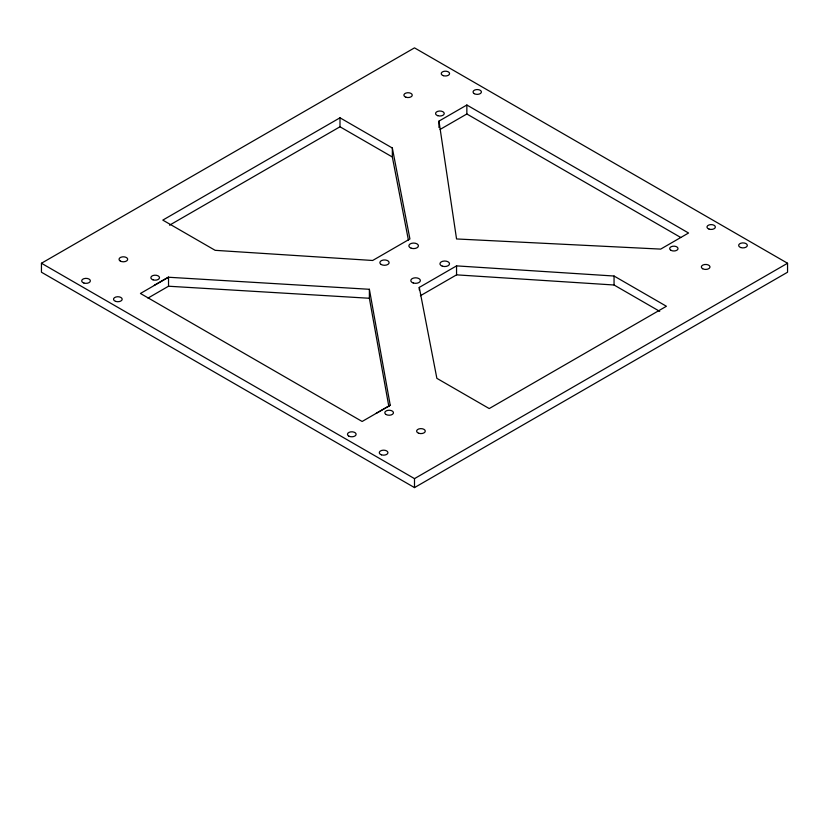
<?xml version="1.0" encoding="UTF-8"?>
<svg xmlns="http://www.w3.org/2000/svg" width="829" height="829" viewBox="0 0 829 829"><rect width="100%" height="100%" fill="white"/><g stroke="black" fill="none" stroke-linecap="round" stroke-linejoin="round"><path stroke-width="1.24" d="M41.45 263.249L414.5 47.864L787.55 263.249L787.55 272.223L414.5 487.597L41.45 272.223L41.45 263.249L414.5 478.623L787.55 263.249M339.994 117.801L162.805 220.11L215.157 250.327L372.656 260.482L409.92 238.959L392.345 148.028L339.994 117.801L339.994 126.775L169.53 225.198M154.329 285.238L168.339 277.145M168.525 277.249L140.433 293.466L362.138 421.474L390.231 405.257L369.382 289.29L168.525 277.249L168.525 286.223L147.997 298.077M438.976 121.107L466.851 105.014L688.557 233.011L660.682 249.104L456.551 238.959L438.976 121.107L438.976 127.521M440.095 129.438L466.851 113.987L680.723 237.467M419.287 287.404L456.551 265.881L614.051 276.026L666.412 306.264L489.224 408.562L436.862 378.335L419.287 287.404L419.287 289.963M420.386 295.746L456.551 274.855L614.051 285L659.729 311.372M168.525 286.223L369.382 298.264L388.853 406.583M339.994 126.775L392.345 157.002L408.459 240.358M390.231 405.257L376.211 413.339M614.051 276.026L614.051 285M466.851 105.014L466.851 113.987M456.551 265.881L456.551 274.855M414.5 478.623L414.5 487.597M392.345 148.028L392.345 157.002M369.382 289.29L369.382 298.264M702.609 268.71A4.332 2.497 0 0 0 709.842 267.591A4.332 2.497 0 0 0 704.546 264.534A4.332 2.497 0 0 0 702.609 268.71M709.075 229.115A4.186 2.414 0 0 0 715.365 227.022A4.186 2.414 0 0 0 709.075 224.928A4.186 2.414 0 0 0 709.075 229.115M443.318 75.667A4.166 2.404 0 0 0 449.577 73.584A4.166 2.404 0 0 0 443.318 71.501A4.166 2.404 0 0 0 443.318 75.667M405.982 97.231A4.176 2.414 0 0 0 412.251 95.138A4.176 2.414 0 0 0 405.982 93.045A4.176 2.414 0 0 0 405.982 97.231M418.78 433.277A4.332 2.497 0 0 0 425.277 431.111A4.332 2.497 0 0 0 418.78 428.956A4.332 2.497 0 0 0 418.78 433.277M442.323 266.171A4.787 2.767 0 0 0 449.515 263.777A4.787 2.767 0 0 0 442.323 261.384A4.787 2.767 0 0 0 442.323 266.171M437.733 115.677A4.332 2.497 0 0 0 444.23 113.511A4.332 2.497 0 0 0 437.733 111.345A4.332 2.497 0 0 0 437.733 115.677M670.889 250.285A4.176 2.414 0 0 0 677.884 249.197A4.176 2.414 0 0 0 672.765 246.244A4.176 2.414 0 0 0 670.889 250.285M474.271 93.667A4.176 2.414 0 0 0 481.266 92.579A4.176 2.414 0 0 0 476.147 89.625A4.176 2.414 0 0 0 474.271 93.667M740.825 247.56A4.332 2.497 0 0 0 747.323 245.394A4.332 2.497 0 0 0 740.825 243.229A4.332 2.497 0 0 0 740.825 247.56M348.74 436.064A4.332 2.497 0 0 0 355.973 434.945A4.332 2.497 0 0 0 350.677 431.878A4.332 2.497 0 0 0 348.74 436.064M381.454 454.831A4.332 2.497 0 0 0 387.941 452.665A4.332 2.497 0 0 0 381.454 450.499A4.332 2.497 0 0 0 381.454 454.831M413.184 282.958A4.787 2.767 0 0 0 420.376 280.565A4.787 2.767 0 0 0 413.184 278.171A4.787 2.767 0 0 0 413.184 282.958M120.329 261.083A4.332 2.497 0 0 0 127.552 259.933A4.332 2.497 0 0 0 122.205 256.897A4.332 2.497 0 0 0 120.329 261.083M115.687 301.393A4.332 2.497 0 0 0 122.184 299.228A4.332 2.497 0 0 0 115.687 297.062A4.332 2.497 0 0 0 115.687 301.393M83.864 283.021A4.332 2.497 0 0 0 90.361 280.855A4.332 2.497 0 0 0 83.864 278.689A4.332 2.497 0 0 0 83.864 283.021M153.023 279.839A4.332 2.497 0 0 0 159.51 277.674A4.332 2.497 0 0 0 153.023 275.518A4.332 2.497 0 0 0 153.023 279.839M386.096 414.521A4.332 2.497 0 0 0 393.319 413.37A4.332 2.497 0 0 0 387.972 410.334A4.332 2.497 0 0 0 386.096 414.521M411.236 248.223A4.787 2.767 0 0 0 418.427 245.83A4.787 2.767 0 0 0 411.236 243.436A4.787 2.767 0 0 0 411.236 248.223M381.216 264.503A4.632 2.674 0 0 0 388.967 263.311A4.632 2.674 0 0 0 383.299 260.037A4.632 2.674 0 0 0 381.216 264.503"/></g></svg>
